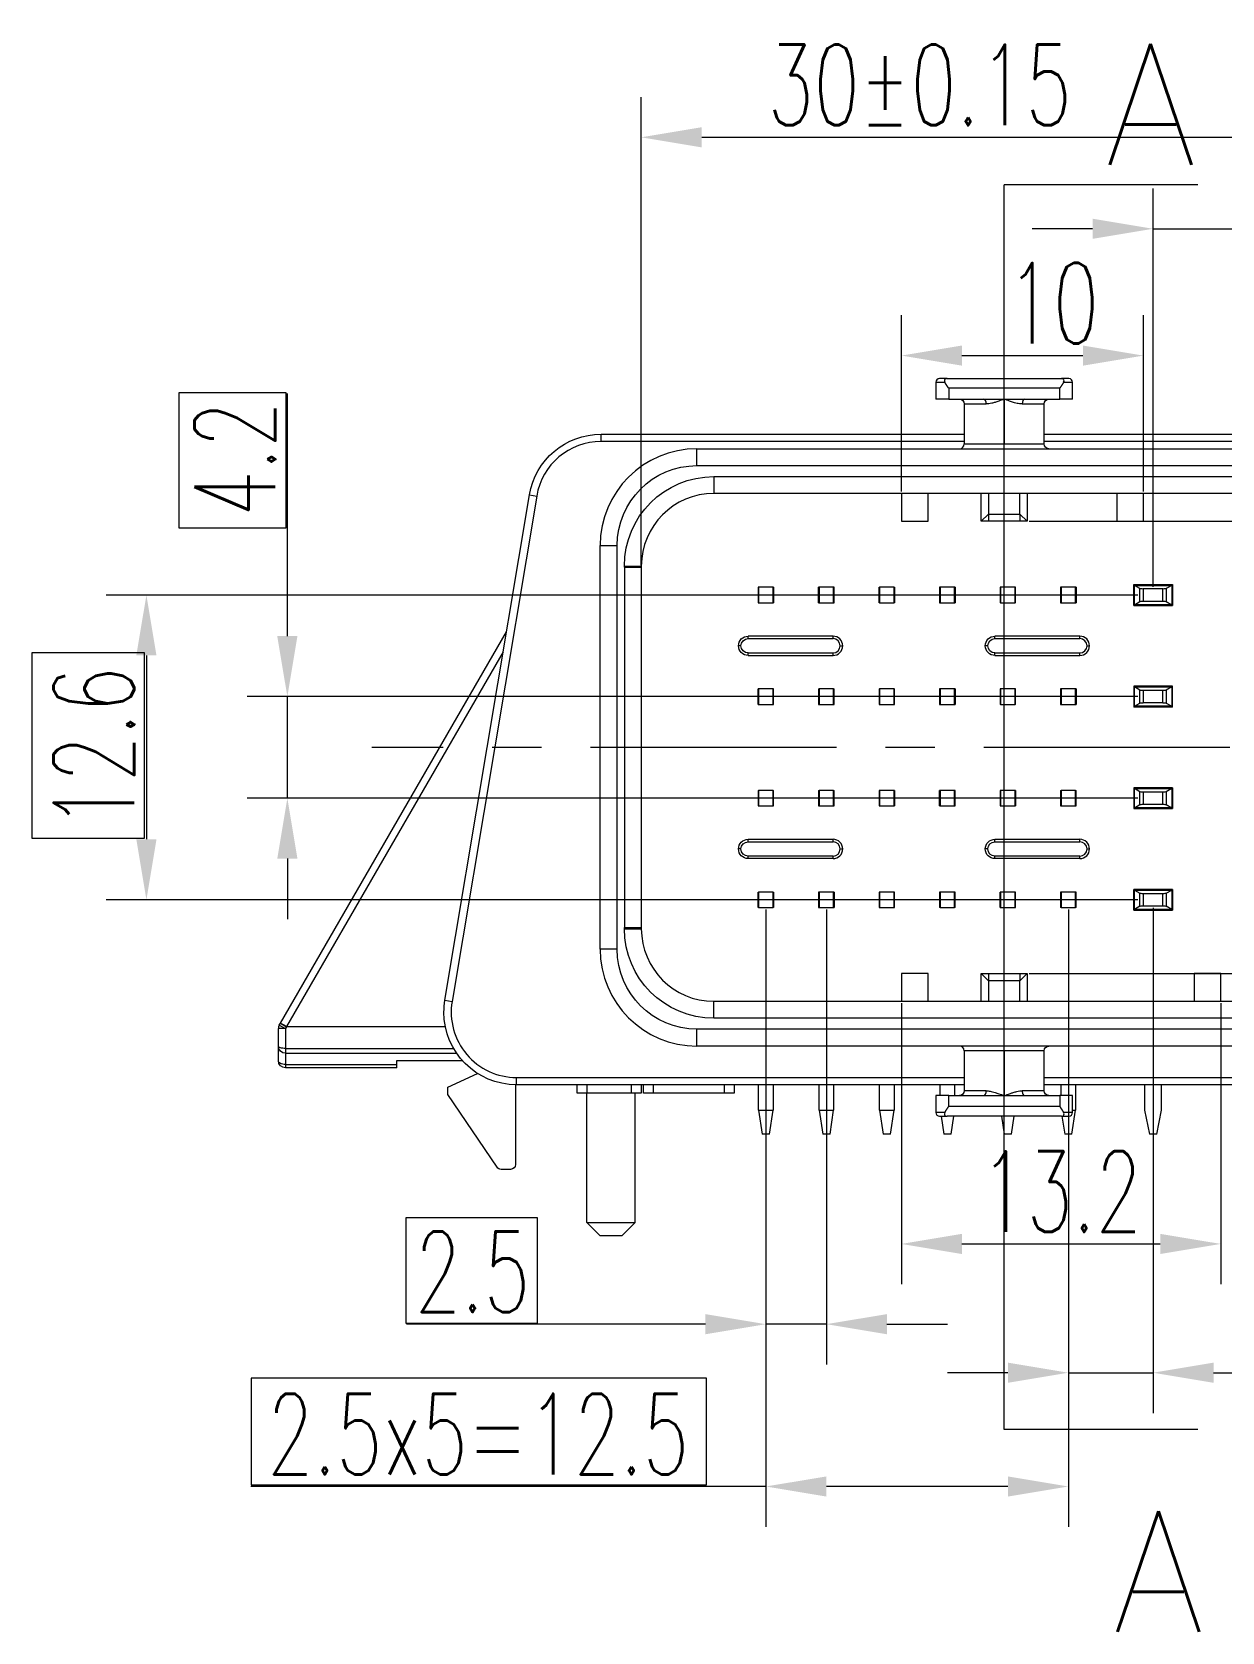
# Model space of a CAD drawing. Header units: millimetres. Extents: x 973 to 1237, y 285 to 472.
# Drawn here: x 1036.69 to 1066.2, y 368.07 to 407.77 of the extents above; entities that cross this region are included whole.
import ezdxf
from ezdxf.lldxf.tags import DXFTag

# ---------------------------------------------------------------- set-up
doc = ezdxf.new("R2010")
doc.units = ezdxf.units.MM
doc.linetypes.add('CENTER', pattern=[50.8, 31.75, -6.35, 6.35, -6.35])
for name, color, linetype, true_color in [('1', 7, 'Continuous', 0xffffff), ('3', 7, 'Continuous', 0xffffff), ('6', 7, 'Continuous', 0xffffff), ('7', 7, 'Continuous', 0xffffff), ('Top', 7, 'Continuous', 0xffffff)]:
    doc.layers.add(name, color=color, linetype=linetype, true_color=true_color)
doc.layers.add('尺寸线层', color=3, linetype='Continuous')
doc.styles.get("Standard").update_dxf_attribs({"font": 'txt', "bigfont": 'gbcbig.shx'})
doc.styles.add('标准', font='txt.shx', dxfattribs={"width": 0.667})
tags = doc.linetypes.add('PHANTOM', pattern=[50.5, 18, -6.5, 6.5, -6.5, 6.5, -6.5]).pattern_tags.tags
tags[14:15] = [DXFTag(74, 4), DXFTag(75, 0), DXFTag(340, '0'), DXFTag(46, 0.0), DXFTag(50, 0.0), DXFTag(44, 0.0), DXFTag(45, 0.0)]
tags[12:13] = [DXFTag(74, 4), DXFTag(75, 0), DXFTag(340, '0'), DXFTag(46, 0.0), DXFTag(50, 0.0), DXFTag(44, 0.0), DXFTag(45, 0.0)]
tags[10:11] = [DXFTag(74, 4), DXFTag(75, 0), DXFTag(340, '0'), DXFTag(46, 0.0), DXFTag(50, 0.0), DXFTag(44, 0.0), DXFTag(45, 0.0)]
tags[8:9] = [DXFTag(74, 4), DXFTag(75, 0), DXFTag(340, '0'), DXFTag(46, 0.0), DXFTag(50, 0.0), DXFTag(44, 0.0), DXFTag(45, 0.0)]
tags[6:7] = [DXFTag(74, 4), DXFTag(75, 0), DXFTag(340, '0'), DXFTag(46, 0.0), DXFTag(50, 0.0), DXFTag(44, 0.0), DXFTag(45, 0.0)]
tags[4:5] = [DXFTag(74, 4), DXFTag(75, 0), DXFTag(340, '0'), DXFTag(46, 0.0), DXFTag(50, 0.0), DXFTag(44, 0.0), DXFTag(45, 0.0)]
doc.dimstyles.new('小粟', dxfattribs={"dimtxt": 2, "dimasz": 1.5, "dimexe": 1, "dimexo": 0.05, "dimgap": 0.3, "dimtad": 1, "dimdsep": 46, "dimtxsty": 'Standard', "dimcen": 2.5, "dimadec": 0, "dimazin": 0, "dimtfac": 1, "dimtmove": 0, "dimatfit": 3, "dimfxl": 1, "dimlwd": 13, "dimlwe": 13, "dimarcsym": 0})

# ---------------------------------------------------------------- blocks, each defined once
blk = doc.blocks.new('ASSORTED_DRAFT1')
at = {"color": 32, "lineweight": 18}
blk.add_solid([(192.984, 659.051), (188.984, 658.524), (188.984, 659.577), (192.984, 659.051)], dxfattribs=at)
blk = doc.blocks.new('ASSORTED_DRAFT2')
at = {"color": 32, "lineweight": 18}
blk.add_solid([(192.984, 607.588), (188.984, 607.061), (188.984, 608.114), (192.984, 607.588)], dxfattribs=at)
blk = doc.blocks.new('*D547')
at = {"layer": 'DEFPOINTS', "color": 0}
for p in [(1064.251, 399.743), (1058.251, 396.322), (1064.251, 396.322)]:
    blk.add_point(p, dxfattribs=at)
at = {"layer": '尺寸线层', "color": 0, "lineweight": 13}
for p, q in [((1058.251, 396.372), (1058.251, 400.743)), ((1064.251, 396.372), (1064.251, 400.743)), ((1059.751, 399.743), (1062.751, 399.743))]:
    blk.add_line(p, q, dxfattribs=at)
at = {"layer": '尺寸线层', "color": 0}
for points in [[(1059.751, 399.993), (1059.751, 399.493), (1058.251, 399.743)], [(1062.751, 399.993), (1062.751, 399.493), (1064.251, 399.743)]]:
    blk.add_solid(points, dxfattribs=at)
at = {"layer": '尺寸线层', "color": 0, "insert": (1062.011, 401.043), "char_height": 2, "attachment_point": 5, "style": '标准'}
blk.add_mtext('10', dxfattribs=at)
blk = doc.blocks.new('*D548')
at = {"layer": 'DEFPOINTS', "color": 0}
for p in [(1058.251, 383.722), (1066.171, 383.722), (1066.171, 377.702)]:
    blk.add_point(p, dxfattribs=at)
at = {"layer": '尺寸线层', "color": 0, "lineweight": 13}
for p, q in [((1058.251, 383.672), (1058.251, 376.702)), ((1066.171, 383.672), (1066.171, 376.702)), ((1059.751, 377.702), (1064.671, 377.702))]:
    blk.add_line(p, q, dxfattribs=at)
at = {"layer": '尺寸线层', "color": 0}
for points in [[(1059.751, 377.952), (1059.751, 377.452), (1058.251, 377.702)], [(1064.671, 377.952), (1064.671, 377.452), (1066.171, 377.702)]]:
    blk.add_solid(points, dxfattribs=at)
at = {"layer": '尺寸线层', "color": 0, "insert": (1062.211, 379.002), "char_height": 2, "attachment_point": 5, "style": '标准'}
blk.add_mtext('13.2', dxfattribs=at)
blk = doc.blocks.new('*D550')
at = {"layer": 'DEFPOINTS', "color": 0}
for p in [(1061.371, 395.632), (1061.371, 384.412), (1080.608, 384.412)]:
    blk.add_point(p, dxfattribs=at)
at = {"layer": '尺寸线层', "color": 0, "lineweight": 13}
for p, q in [((1061.421, 395.632), (1081.608, 395.632)), ((1080.608, 394.132), (1080.608, 385.912)), ((1061.421, 384.412), (1081.608, 384.412))]:
    blk.add_line(p, q, dxfattribs=at)
at = {"layer": '尺寸线层', "color": 0}
for points in [[(1080.358, 394.132), (1080.858, 394.132), (1080.608, 395.632)], [(1080.358, 385.912), (1080.858, 385.912), (1080.608, 384.412)]]:
    blk.add_solid(points, dxfattribs=at)
at = {"layer": '尺寸线层', "color": 0, "insert": (1079.308, 390.022), "char_height": 2, "attachment_point": 5, "rotation": 90, "style": '标准'}
blk.add_mtext('18.5%%P0.1', dxfattribs=at)
blk = doc.blocks.new('*D551')
at = {"layer": 'DEFPOINTS', "color": 0}
for p in [(1064.162, 391.282), (1043.024, 388.762), (1064.162, 388.762)]:
    blk.add_point(p, dxfattribs=at)
at = {"layer": '尺寸线层', "color": 0, "lineweight": 13}
for p, q in [((1043.024, 392.782), (1043.024, 398.805)), ((1064.112, 391.282), (1042.024, 391.282)), ((1043.024, 388.762), (1043.024, 391.282)), ((1064.112, 388.762), (1042.024, 388.762)), ((1043.024, 387.262), (1043.024, 385.762))]:
    blk.add_line(p, q, dxfattribs=at)
at = {"layer": '尺寸线层', "color": 0}
for points in [[(1042.774, 392.782), (1043.274, 392.782), (1043.024, 391.282)], [(1042.774, 387.262), (1043.274, 387.262), (1043.024, 388.762)]]:
    blk.add_solid(points, dxfattribs=at)
at = {"layer": '尺寸线层', "color": 0, "insert": (1041.724, 397.171), "char_height": 2, "attachment_point": 5, "rotation": 90, "style": '标准'}
blk.add_mtext('4.2', dxfattribs=at)
blk = doc.blocks.new('*D552')
at = {"layer": 'DEFPOINTS', "color": 0}
for p in [(1064.162, 393.802), (1039.529, 386.242), (1064.162, 386.242)]:
    blk.add_point(p, dxfattribs=at)
at = {"layer": '尺寸线层', "color": 0, "lineweight": 13}
for p, q in [((1064.112, 393.802), (1038.529, 393.802)), ((1039.529, 392.302), (1039.529, 387.742)), ((1064.112, 386.242), (1038.529, 386.242))]:
    blk.add_line(p, q, dxfattribs=at)
at = {"layer": '尺寸线层', "color": 0}
for points in [[(1039.279, 392.302), (1039.779, 392.302), (1039.529, 393.802)], [(1039.279, 387.742), (1039.779, 387.742), (1039.529, 386.242)]]:
    blk.add_solid(points, dxfattribs=at)
at = {"layer": '尺寸线层', "color": 0, "insert": (1038.229, 390.022), "char_height": 2, "attachment_point": 5, "rotation": 90, "style": '标准'}
blk.add_mtext('12.6', dxfattribs=at)
blk = doc.blocks.new('*D553')
at = {"layer": 'DEFPOINTS', "color": 0, "lineweight": 13}
for p in [(1054.891, 386.05), (1056.391, 386.05), (1056.391, 375.711)]:
    blk.add_point(p, dxfattribs=at)
at = {"layer": '尺寸线层', "color": 0, "lineweight": 13}
for p, q in [((1054.891, 386), (1054.891, 374.711)), ((1056.391, 386), (1056.391, 374.711)), ((1053.391, 375.711), (1045.982, 375.711)), ((1056.391, 375.711), (1054.891, 375.711)), ((1057.891, 375.711), (1059.391, 375.711))]:
    blk.add_line(p, q, dxfattribs=at)
for points in [[(1053.391, 375.961), (1053.391, 375.461), (1054.891, 375.711)], [(1057.891, 375.961), (1057.891, 375.461), (1056.391, 375.711)]]:
    blk.add_solid(points, dxfattribs=at)
at = {"layer": '尺寸线层', "color": 0, "insert": (1047.616, 377.011), "char_height": 2, "attachment_point": 5, "style": '标准'}
blk.add_mtext('2.5', dxfattribs=at)
blk = doc.blocks.new('*D554')
at = {"layer": 'DEFPOINTS', "color": 0}
for p in [(1054.891, 386.05), (1062.391, 386.05), (1062.391, 371.684)]:
    blk.add_point(p, dxfattribs=at)
at = {"layer": '尺寸线层', "color": 0, "lineweight": 13}
for p, q in [((1054.891, 386), (1054.891, 370.684)), ((1062.391, 386), (1062.391, 370.684)), ((1054.891, 371.684), (1042.119, 371.684)), ((1060.891, 371.684), (1056.391, 371.684))]:
    blk.add_line(p, q, dxfattribs=at)
at = {"layer": '尺寸线层', "color": 0}
for points in [[(1056.391, 371.934), (1056.391, 371.434), (1054.891, 371.684)], [(1060.891, 371.934), (1060.891, 371.434), (1062.391, 371.684)]]:
    blk.add_solid(points, dxfattribs=at)
at = {"layer": '尺寸线层', "color": 0, "insert": (1047.755, 372.984), "char_height": 2, "attachment_point": 5, "style": '标准'}
blk.add_mtext('2.5x5=12.5', dxfattribs=at)
blk = doc.blocks.new('*D555')
at = {"layer": 'DEFPOINTS', "color": 0}
for p in [(1069.801, 405.159), (1051.801, 394.492), (1069.801, 394.492)]:
    blk.add_point(p, dxfattribs=at)
at = {"layer": '尺寸线层', "color": 0, "lineweight": 13}
for p, q in [((1051.801, 394.542), (1051.801, 406.159)), ((1069.801, 394.542), (1069.801, 406.159)), ((1053.301, 405.159), (1068.301, 405.159))]:
    blk.add_line(p, q, dxfattribs=at)
at = {"layer": '尺寸线层', "color": 0}
for points in [[(1053.301, 405.409), (1053.301, 404.909), (1051.801, 405.159)], [(1068.301, 405.409), (1068.301, 404.909), (1069.801, 405.159)]]:
    blk.add_solid(points, dxfattribs=at)
at = {"layer": '尺寸线层', "color": 0, "insert": (1058.704, 406.459), "char_height": 2, "attachment_point": 5, "style": '标准'}
blk.add_mtext('30%%P0.15', dxfattribs=at)
blk = doc.blocks.new('*D568')
at = {"layer": 'DEFPOINTS', "color": 0}
for p in [(1062.391, 386.05), (1064.491, 386.092), (1064.491, 374.507)]:
    blk.add_point(p, dxfattribs=at)
at = {"layer": '尺寸线层', "color": 0, "lineweight": 13}
for p, q in [((1062.391, 386), (1062.391, 373.507)), ((1064.491, 386.042), (1064.491, 373.507)), ((1060.891, 374.507), (1059.391, 374.507)), ((1062.391, 374.507), (1064.491, 374.507)), ((1065.991, 374.507), (1070.759, 374.507))]:
    blk.add_line(p, q, dxfattribs=at)
at = {"layer": '尺寸线层', "color": 0}
for points in [[(1060.891, 374.757), (1060.891, 374.257), (1062.391, 374.507)], [(1065.991, 374.757), (1065.991, 374.257), (1064.491, 374.507)]]:
    blk.add_solid(points, dxfattribs=at)
at = {"layer": '尺寸线层', "color": 0, "insert": (1069.125, 375.807), "char_height": 2, "attachment_point": 5, "style": '标准'}
blk.add_mtext('3.5', dxfattribs=at)
blk = doc.blocks.new('*D569')
at = {"layer": 'DEFPOINTS', "color": 0}
for p in [(1066.711, 402.889), (1064.491, 393.952), (1066.711, 393.952)]:
    blk.add_point(p, dxfattribs=at)
at = {"layer": '尺寸线层', "color": 0, "lineweight": 13}
for p, q in [((1064.491, 394.002), (1064.491, 403.889)), ((1066.711, 394.002), (1066.711, 403.889)), ((1062.991, 402.889), (1061.491, 402.889)), ((1064.491, 402.889), (1066.711, 402.889)), ((1068.211, 402.889), (1074.575, 402.889))]:
    blk.add_line(p, q, dxfattribs=at)
at = {"layer": '尺寸线层', "color": 0}
for points in [[(1062.991, 403.139), (1062.991, 402.639), (1064.491, 402.889)], [(1068.211, 403.139), (1068.211, 402.639), (1066.711, 402.889)]]:
    blk.add_solid(points, dxfattribs=at)
at = {"layer": '尺寸线层', "color": 0, "insert": (1072.941, 404.189), "char_height": 2, "attachment_point": 5, "style": '标准'}
blk.add_mtext('3.7', dxfattribs=at)

msp = doc.modelspace()

# ---------------------------------------------------------------- linework, layer by layer
at = {"color": 2, "lineweight": 13}
for points in [[(1042.989, 395.463), (1040.338, 395.463), (1040.338, 398.826), (1042.989, 398.826)], [(1039.473, 387.762), (1036.692, 387.762), (1036.692, 392.374), (1039.473, 392.374)], [(1045.962, 375.738), (1049.228, 375.738), (1049.228, 378.346), (1045.962, 378.346)], [(1042.126, 371.721), (1053.418, 371.721), (1053.418, 374.375), (1042.126, 374.375)]]:
    msp.add_lwpolyline(points, close=True, dxfattribs=at)
at = {"layer": '1', "color": 32, "linetype": 'Continuous', "lineweight": 13}
for p, q in [((1065.601, 403.98), (1060.801, 403.98)), ((1065.601, 373.102), (1060.801, 373.102))]:
    msp.add_line(p, q, dxfattribs=at)
at = {"layer": '1', "color": 32, "linetype": 'PHANTOM', "lineweight": 13}
msp.add_line((1060.801, 373.102), (1060.801, 403.98), dxfattribs=at)
at = {"layer": '3', "color": 7, "linetype": 'Continuous', "lineweight": 18}
for p, q in [((1059.106, 399.082), (1059.106, 398.662)), ((1059.382, 399.172), (1059.196, 399.172)), ((1059.382, 399.172), (1062.22, 399.172)), ((1062.406, 399.172), (1062.22, 399.172)), ((1062.496, 398.662), (1062.496, 399.082)), ((1059.425, 398.662), (1059.106, 398.662)), ((1059.425, 398.932), (1059.425, 398.662)), ((1062.176, 398.932), (1059.425, 398.932)), ((1059.425, 398.662), (1060.299, 398.662)), ((1060.299, 398.662), (1060.801, 398.662)), ((1060.801, 398.662), (1061.303, 398.662)), ((1061.303, 398.662), (1062.176, 398.662)), ((1062.176, 398.662), (1062.176, 398.932)), ((1062.496, 398.662), (1062.176, 398.662)), ((1059.811, 398.542), (1059.811, 397.552)), ((1061.791, 397.552), (1061.791, 398.542)), ((1050.805, 397.792), (1059.811, 397.792)), ((1061.791, 397.792), (1070.797, 397.792)), ((1053.181, 397.432), (1068.421, 397.432)), ((1053.181, 397.012), (1068.421, 397.012)), ((1053.601, 396.742), (1068.001, 396.742)), ((1046.931, 383.749), (1049.029, 396.289)), ((1068.001, 396.322), (1053.601, 396.322)), ((1058.251, 396.322), (1058.251, 395.632)), ((1058.911, 395.632), (1058.911, 396.322)), ((1060.231, 395.632), (1060.231, 396.322)), ((1060.411, 396.322), (1060.411, 395.812)), ((1061.191, 395.812), (1061.191, 396.322)), ((1061.371, 396.322), (1061.371, 395.632)), ((1063.591, 396.322), (1063.591, 395.632)), ((1064.251, 395.632), (1064.251, 396.322)), ((1060.411, 395.812), (1060.231, 395.632)), ((1060.411, 395.812), (1061.191, 395.812)), ((1061.191, 395.812), (1061.371, 395.632)), ((1058.251, 395.632), (1058.911, 395.632)), ((1060.411, 395.632), (1060.231, 395.632)), ((1061.191, 395.632), (1060.411, 395.632)), ((1061.371, 395.632), (1061.191, 395.632)), ((1063.591, 395.632), (1064.251, 395.632)), ((1050.781, 385.012), (1050.781, 395.032)), ((1051.201, 385.012), (1051.201, 395.032)), ((1051.381, 394.492), (1051.381, 394.522)), ((1051.381, 394.492), (1051.381, 385.552)), ((1051.801, 394.522), (1051.801, 394.492)), ((1051.801, 394.492), (1051.801, 385.552)), ((1054.699, 393.994), (1054.699, 393.61)), ((1054.711, 393.994), (1054.699, 393.994)), ((1055.083, 393.994), (1055.071, 393.994)), ((1055.083, 393.994), (1055.083, 393.61)), ((1056.199, 393.61), (1056.199, 393.994)), ((1056.211, 393.994), (1056.199, 393.994)), ((1056.583, 393.994), (1056.571, 393.994)), ((1056.583, 393.61), (1056.583, 393.994)), ((1057.699, 393.61), (1057.699, 393.994)), ((1057.699, 393.994), (1057.711, 393.994)), ((1058.071, 393.994), (1058.083, 393.994)), ((1058.083, 393.994), (1058.083, 393.61)), ((1059.199, 393.994), (1059.199, 393.61)), ((1059.211, 393.994), (1059.199, 393.994)), ((1059.583, 393.994), (1059.571, 393.994)), ((1059.583, 393.994), (1059.583, 393.61)), ((1060.699, 393.994), (1060.699, 393.61)), ((1060.711, 393.994), (1060.699, 393.994)), ((1061.083, 393.994), (1061.071, 393.994)), ((1061.083, 393.61), (1061.083, 393.994)), ((1062.199, 393.994), (1062.199, 393.61)), ((1062.211, 393.994), (1062.199, 393.994)), ((1062.583, 393.994), (1062.571, 393.994)), ((1062.583, 393.994), (1062.583, 393.61)), ((1064.011, 393.544), (1064.011, 394.06)), ((1064.011, 394.06), (1064.971, 394.06)), ((1064.971, 394.06), (1064.971, 393.544)), ((1054.699, 393.61), (1054.711, 393.61)), ((1055.071, 393.61), (1055.083, 393.61)), ((1056.199, 393.61), (1056.211, 393.61)), ((1056.571, 393.61), (1056.583, 393.61)), ((1057.711, 393.61), (1057.699, 393.61)), ((1058.083, 393.61), (1058.071, 393.61)), ((1059.199, 393.61), (1059.211, 393.61)), ((1059.571, 393.61), (1059.583, 393.61)), ((1060.711, 393.61), (1060.699, 393.61)), ((1061.083, 393.61), (1061.071, 393.61)), ((1062.199, 393.61), (1062.211, 393.61)), ((1062.571, 393.61), (1062.583, 393.61)), ((1064.011, 393.544), (1064.971, 393.544)), ((1042.85, 383.177), (1048.46, 392.887)), ((1056.556, 392.782), (1054.451, 392.782)), ((1056.556, 392.719), (1054.451, 392.719)), ((1062.676, 392.782), (1060.571, 392.782)), ((1062.676, 392.719), (1060.571, 392.719)), ((1054.451, 392.364), (1056.556, 392.364)), ((1054.451, 392.302), (1056.556, 392.302)), ((1060.571, 392.364), (1062.676, 392.364)), ((1060.571, 392.302), (1062.676, 392.302)), ((1054.699, 391.09), (1054.699, 391.474)), ((1054.711, 391.474), (1054.699, 391.474)), ((1055.083, 391.474), (1055.071, 391.474)), ((1055.083, 391.09), (1055.083, 391.474)), ((1056.199, 391.474), (1056.199, 391.09)), ((1056.199, 391.474), (1056.211, 391.474)), ((1056.571, 391.474), (1056.583, 391.474)), ((1056.583, 391.09), (1056.583, 391.474)), ((1057.699, 391.474), (1057.699, 391.09)), ((1057.699, 391.474), (1057.711, 391.474)), ((1058.071, 391.474), (1058.083, 391.474)), ((1058.083, 391.09), (1058.083, 391.474)), ((1059.199, 391.474), (1059.199, 391.09)), ((1059.211, 391.474), (1059.199, 391.474)), ((1059.583, 391.474), (1059.571, 391.474)), ((1059.583, 391.474), (1059.583, 391.09)), ((1060.699, 391.474), (1060.699, 391.09)), ((1060.711, 391.474), (1060.699, 391.474)), ((1061.083, 391.474), (1061.071, 391.474)), ((1061.083, 391.09), (1061.083, 391.474)), ((1062.199, 391.474), (1062.199, 391.09)), ((1062.211, 391.474), (1062.199, 391.474)), ((1062.583, 391.474), (1062.571, 391.474)), ((1062.583, 391.474), (1062.583, 391.09)), ((1064.011, 391.54), (1064.011, 391.024)), ((1064.971, 391.54), (1064.011, 391.54)), ((1064.971, 391.024), (1064.971, 391.54)), ((1054.699, 391.09), (1054.711, 391.09)), ((1055.071, 391.09), (1055.083, 391.09)), ((1056.199, 391.09), (1056.211, 391.09)), ((1056.571, 391.09), (1056.583, 391.09)), ((1057.699, 391.09), (1057.711, 391.09)), ((1058.071, 391.09), (1058.083, 391.09)), ((1059.199, 391.09), (1059.211, 391.09)), ((1059.571, 391.09), (1059.583, 391.09)), ((1060.711, 391.09), (1060.699, 391.09)), ((1061.083, 391.09), (1061.071, 391.09)), ((1062.199, 391.09), (1062.211, 391.09)), ((1062.571, 391.09), (1062.583, 391.09)), ((1064.971, 391.024), (1064.011, 391.024)), ((1054.699, 388.954), (1054.699, 388.57)), ((1054.699, 388.954), (1054.711, 388.954)), ((1055.071, 388.954), (1055.083, 388.954)), ((1055.083, 388.57), (1055.083, 388.954)), ((1056.199, 388.954), (1056.199, 388.57)), ((1056.199, 388.954), (1056.211, 388.954)), ((1056.571, 388.954), (1056.583, 388.954)), ((1056.583, 388.57), (1056.583, 388.954)), ((1057.699, 388.954), (1057.699, 388.57)), ((1057.711, 388.954), (1057.699, 388.954)), ((1058.083, 388.954), (1058.071, 388.954)), ((1058.083, 388.954), (1058.083, 388.57)), ((1059.199, 388.57), (1059.199, 388.954)), ((1059.211, 388.954), (1059.199, 388.954)), ((1059.583, 388.954), (1059.571, 388.954)), ((1059.583, 388.57), (1059.583, 388.954)), ((1060.699, 388.954), (1060.699, 388.57)), ((1060.711, 388.954), (1060.699, 388.954)), ((1061.083, 388.954), (1061.071, 388.954)), ((1061.083, 388.954), (1061.083, 388.57)), ((1062.199, 388.954), (1062.199, 388.57)), ((1062.199, 388.954), (1062.211, 388.954)), ((1062.571, 388.954), (1062.583, 388.954)), ((1062.583, 388.57), (1062.583, 388.954)), ((1064.011, 389.02), (1064.011, 388.504)), ((1064.971, 389.02), (1064.011, 389.02)), ((1064.971, 389.02), (1064.971, 388.504)), ((1054.699, 388.57), (1054.711, 388.57)), ((1055.071, 388.57), (1055.083, 388.57)), ((1056.199, 388.57), (1056.211, 388.57)), ((1056.571, 388.57), (1056.583, 388.57)), ((1057.699, 388.57), (1057.711, 388.57)), ((1058.071, 388.57), (1058.083, 388.57)), ((1059.199, 388.57), (1059.211, 388.57)), ((1059.571, 388.57), (1059.583, 388.57)), ((1060.699, 388.57), (1060.711, 388.57)), ((1061.071, 388.57), (1061.083, 388.57)), ((1062.199, 388.57), (1062.211, 388.57)), ((1062.571, 388.57), (1062.583, 388.57)), ((1064.011, 388.504), (1064.971, 388.504)), ((1054.451, 387.742), (1056.556, 387.742)), ((1054.451, 387.679), (1056.556, 387.679)), ((1060.571, 387.742), (1062.676, 387.742)), ((1060.571, 387.679), (1062.676, 387.679)), ((1056.556, 387.324), (1054.451, 387.324)), ((1056.556, 387.262), (1054.451, 387.262)), ((1062.676, 387.324), (1060.571, 387.324)), ((1062.676, 387.262), (1060.571, 387.262)), ((1054.699, 386.05), (1054.699, 386.434)), ((1054.699, 386.434), (1054.711, 386.434)), ((1055.071, 386.434), (1055.083, 386.434)), ((1055.083, 386.434), (1055.083, 386.05)), ((1056.199, 386.434), (1056.199, 386.05)), ((1056.211, 386.434), (1056.199, 386.434)), ((1056.583, 386.434), (1056.571, 386.434)), ((1056.583, 386.434), (1056.583, 386.05)), ((1057.699, 386.434), (1057.699, 386.05)), ((1057.711, 386.434), (1057.699, 386.434)), ((1058.083, 386.434), (1058.071, 386.434)), ((1058.083, 386.05), (1058.083, 386.434)), ((1059.199, 386.434), (1059.199, 386.05)), ((1059.211, 386.434), (1059.199, 386.434)), ((1059.583, 386.434), (1059.571, 386.434)), ((1059.583, 386.05), (1059.583, 386.434)), ((1060.699, 386.05), (1060.699, 386.434)), ((1060.711, 386.434), (1060.699, 386.434)), ((1061.083, 386.434), (1061.071, 386.434)), ((1061.083, 386.05), (1061.083, 386.434)), ((1062.199, 386.434), (1062.199, 386.05)), ((1062.211, 386.434), (1062.199, 386.434)), ((1062.583, 386.434), (1062.571, 386.434)), ((1062.583, 386.05), (1062.583, 386.434)), ((1064.011, 385.984), (1064.011, 386.5)), ((1064.971, 386.5), (1064.011, 386.5)), ((1064.971, 386.5), (1064.971, 385.984)), ((1054.711, 386.05), (1054.699, 386.05)), ((1055.083, 386.05), (1055.071, 386.05)), ((1056.199, 386.05), (1056.211, 386.05)), ((1056.571, 386.05), (1056.583, 386.05)), ((1057.699, 386.05), (1057.711, 386.05)), ((1058.071, 386.05), (1058.083, 386.05)), ((1059.211, 386.05), (1059.199, 386.05)), ((1059.583, 386.05), (1059.571, 386.05)), ((1060.699, 386.05), (1060.711, 386.05)), ((1061.071, 386.05), (1061.083, 386.05)), ((1062.211, 386.05), (1062.199, 386.05)), ((1062.583, 386.05), (1062.571, 386.05)), ((1064.011, 385.984), (1064.971, 385.984)), ((1051.381, 385.522), (1051.381, 385.552)), ((1051.801, 385.552), (1051.801, 385.522)), ((1058.251, 384.412), (1058.251, 383.722)), ((1058.911, 384.412), (1058.251, 384.412)), ((1058.911, 383.722), (1058.911, 384.412)), ((1060.231, 383.722), (1060.231, 384.412)), ((1060.231, 384.412), (1060.411, 384.232)), ((1060.231, 384.412), (1060.411, 384.412)), ((1060.411, 384.412), (1061.191, 384.412)), ((1061.371, 384.412), (1061.191, 384.232)), ((1061.191, 384.412), (1061.371, 384.412)), ((1061.371, 384.412), (1061.371, 383.722)), ((1065.511, 384.412), (1065.511, 383.722)), ((1066.171, 384.412), (1065.511, 384.412)), ((1066.171, 383.722), (1066.171, 384.412)), ((1060.411, 384.232), (1060.411, 383.722)), ((1061.191, 384.232), (1060.411, 384.232)), ((1061.191, 383.722), (1061.191, 384.232)), ((1053.601, 383.722), (1068.001, 383.722)), ((1042.825, 383.134), (1042.85, 383.177)), ((1068.001, 383.302), (1053.601, 383.302)), ((1042.801, 382.612), (1042.801, 383.044)), ((1068.421, 383.032), (1053.181, 383.032)), ((1042.801, 382.252), (1042.801, 382.612)), ((1042.981, 382.432), (1047.224, 382.432)), ((1068.421, 382.612), (1053.181, 382.612)), ((1059.811, 382.492), (1059.811, 381.502)), ((1061.791, 381.502), (1061.791, 382.492)), ((1045.741, 382.072), (1042.981, 382.072)), ((1045.741, 382.152), (1045.741, 382.252)), ((1045.741, 382.252), (1047.365, 382.252)), ((1045.741, 382.072), (1045.741, 382.152)), ((1047.001, 381.592), (1047.74, 381.933)), ((1047.001, 381.412), (1047.001, 381.592)), ((1048.681, 381.652), (1048.681, 379.672)), ((1059.811, 381.652), (1048.707, 381.652)), ((1072.895, 381.652), (1061.79, 381.652)), ((1048.225, 379.605), (1047.001, 381.412)), ((1059.106, 381.382), (1059.106, 380.962)), ((1059.425, 381.382), (1059.106, 381.382)), ((1059.425, 381.112), (1059.425, 381.382)), ((1059.425, 381.382), (1060.299, 381.382)), ((1062.176, 381.112), (1059.425, 381.112)), ((1060.299, 381.382), (1060.801, 381.382)), ((1060.801, 381.382), (1061.303, 381.382)), ((1061.303, 381.382), (1062.176, 381.382)), ((1062.176, 381.382), (1062.176, 381.112)), ((1062.496, 381.382), (1062.176, 381.382)), ((1062.496, 380.962), (1062.496, 381.382)), ((1059.196, 380.872), (1059.382, 380.872)), ((1062.22, 380.872), (1059.382, 380.872)), ((1062.22, 380.872), (1062.406, 380.872)), ((1048.561, 379.552), (1048.324, 379.552))]:
    msp.add_line(p, q, dxfattribs=at)
at = {"layer": '3', "color": 155, "linetype": 'Continuous', "lineweight": 13}
for p, q in [((1059.106, 399.082), (1059.328, 399.082)), ((1062.273, 399.082), (1062.496, 399.082)), ((1060.801, 398.662), (1060.801, 397.552)), ((1059.811, 398.542), (1060.353, 398.542)), ((1061.248, 398.542), (1061.791, 398.542)), ((1050.805, 397.612), (1050.805, 397.792)), ((1059.811, 397.612), (1050.805, 397.612)), ((1053.181, 397.012), (1053.181, 397.432)), ((1059.811, 397.552), (1060.801, 397.552)), ((1060.801, 397.552), (1061.791, 397.552)), ((1070.797, 397.612), (1061.791, 397.612)), ((1053.601, 396.742), (1053.601, 396.322)), ((1049.207, 396.259), (1047.109, 383.719)), ((1049.029, 396.289), (1049.207, 396.259)), ((1060.411, 395.812), (1060.411, 395.632)), ((1061.191, 395.812), (1061.191, 395.632)), ((1050.781, 395.032), (1051.201, 395.032)), ((1051.381, 394.522), (1051.801, 394.522)), ((1051.381, 394.492), (1051.801, 394.492)), ((1054.451, 392.719), (1054.451, 392.782)), ((1056.556, 392.719), (1056.556, 392.782)), ((1060.571, 392.719), (1060.571, 392.782)), ((1062.676, 392.719), (1062.676, 392.782)), ((1048.377, 392.393), (1043.006, 383.096)), ((1054.273, 392.542), (1054.211, 392.542)), ((1054.451, 392.302), (1054.451, 392.364)), ((1056.556, 392.302), (1056.556, 392.364)), ((1056.733, 392.542), (1056.796, 392.542)), ((1060.393, 392.542), (1060.331, 392.542)), ((1060.571, 392.302), (1060.571, 392.364)), ((1062.676, 392.302), (1062.676, 392.364)), ((1062.853, 392.542), (1062.916, 392.542)), ((1054.273, 387.502), (1054.211, 387.502)), ((1054.451, 387.679), (1054.451, 387.742)), ((1056.556, 387.679), (1056.556, 387.742)), ((1056.733, 387.502), (1056.796, 387.502)), ((1060.393, 387.502), (1060.331, 387.502)), ((1060.571, 387.679), (1060.571, 387.742)), ((1062.676, 387.679), (1062.676, 387.742)), ((1062.853, 387.502), (1062.916, 387.502)), ((1054.451, 387.262), (1054.451, 387.324)), ((1056.556, 387.262), (1056.556, 387.324)), ((1060.571, 387.262), (1060.571, 387.324)), ((1062.676, 387.262), (1062.676, 387.324)), ((1051.381, 385.552), (1051.801, 385.552)), ((1051.381, 385.522), (1051.801, 385.522)), ((1051.201, 385.012), (1050.781, 385.012)), ((1060.411, 384.412), (1060.411, 384.232)), ((1061.191, 384.412), (1061.191, 384.232)), ((1046.931, 383.749), (1047.109, 383.719)), ((1053.601, 383.302), (1053.601, 383.722)), ((1042.825, 383.134), (1042.981, 383.044)), ((1042.85, 383.177), (1043.006, 383.087)), ((1043.006, 383.096), (1046.942, 383.096)), ((1043.006, 383.096), (1043.006, 383.087)), ((1042.981, 383.044), (1042.801, 383.044)), ((1043.006, 383.087), (1042.981, 383.044)), ((1042.981, 383.044), (1042.981, 382.552)), ((1046.944, 383.087), (1043.006, 383.087)), ((1053.181, 382.612), (1053.181, 383.032)), ((1042.981, 382.552), (1042.981, 382.432)), ((1042.981, 382.552), (1047.148, 382.552)), ((1042.981, 382.432), (1042.981, 382.152)), ((1060.801, 382.492), (1059.811, 382.492)), ((1060.801, 382.492), (1060.801, 381.382)), ((1061.791, 382.492), (1060.801, 382.492)), ((1042.981, 382.152), (1045.741, 382.152)), ((1042.981, 382.152), (1042.981, 382.072)), ((1048.707, 381.832), (1059.811, 381.832)), ((1048.707, 381.652), (1048.707, 381.832)), ((1060.353, 381.502), (1059.811, 381.502)), ((1061.791, 381.502), (1061.248, 381.502)), ((1061.79, 381.832), (1072.895, 381.832)), ((1059.328, 380.962), (1059.106, 380.962)), ((1062.496, 380.962), (1062.273, 380.962))]:
    msp.add_line(p, q, dxfattribs=at)
at = {"layer": '3', "color": 1, "linetype": 'CENTER', "lineweight": 13, "ltscale": 0.192}
msp.add_line((1076.145, 390.022), (1045.116, 390.022), dxfattribs=at)
at = {"layer": '3', "color": 7, "linetype": 'Continuous', "lineweight": 18}
for centre, radius, start, end in [((1059.196, 399.082), 0.09, 90, 180), ((1062.406, 399.082), 0.09, 0, 90), ((1053.181, 395.032), 2.4, 90, 180), ((1059.691, 397.552), 0.12, 270, 0), ((1053.601, 394.522), 1.8, 90, 180), ((1056.556, 392.542), 0.24, 0, 90), ((1056.556, 392.542), 0.178, 0, 90), ((1062.676, 392.542), 0.24, 0, 90), ((1062.676, 392.542), 0.178, 0, 90), ((1056.556, 392.542), 0.178, 270, 0), ((1056.556, 392.542), 0.24, 270, 0), ((1062.676, 392.542), 0.178, 270, 0), ((1062.676, 392.542), 0.24, 270, 0), ((1056.556, 387.502), 0.24, 0, 90), ((1056.556, 387.502), 0.178, 0, 90), ((1056.556, 387.502), 0.178, 270, 0), ((1056.556, 387.502), 0.24, 270, 0), ((1062.676, 387.502), 0.24, 0, 90), ((1062.676, 387.502), 0.178, 0, 90), ((1062.676, 387.502), 0.178, 270, 0), ((1062.676, 387.502), 0.24, 270, 0), ((1053.601, 385.522), 1.8, 180, 270), ((1053.181, 385.012), 2.4, 180, 270), ((1042.981, 383.044), 0.18, 149.9816, 180), ((1059.691, 382.492), 0.12, 360, 90), ((1059.196, 380.962), 0.09, 180, 270), ((1062.406, 380.962), 0.09, 270, 0)]:
    msp.add_arc(centre, radius, start, end, dxfattribs=at)
at = {"layer": '3', "color": 7, "linetype": 'Continuous', "lineweight": 18, "extrusion": (0, 0, -1)}
for centre, radius, start, end in [((-1059.691, 398.542), 0.12, 90, 180), ((-1061.911, 398.542), 0.12, 0, 90), ((-1050.805, 395.992), 1.8, 9.4969, 90), ((-1061.911, 397.552), 0.12, 270, 0), ((-1053.181, 395.032), 1.98, 0, 90), ((-1053.601, 394.522), 2.22, 0, 90), ((-1054.451, 392.542), 0.24, 0, 90), ((-1054.451, 392.542), 0.178, 0, 90), ((-1060.571, 392.542), 0.24, 0, 90), ((-1060.571, 392.542), 0.178, 0, 90), ((-1054.451, 392.542), 0.24, 270, 0), ((-1054.451, 392.542), 0.178, 270, 0), ((-1060.571, 392.542), 0.24, 270, 0), ((-1060.571, 392.542), 0.178, 270, 0), ((-1054.451, 387.502), 0.24, 0, 90), ((-1054.451, 387.502), 0.24, 270, 0), ((-1054.451, 387.502), 0.178, 0, 90), ((-1054.451, 387.502), 0.178, 270, 0), ((-1060.571, 387.502), 0.24, 0, 90), ((-1060.571, 387.502), 0.24, 270, 0), ((-1060.571, 387.502), 0.178, 0, 90), ((-1060.571, 387.502), 0.178, 270, 0), ((-1053.601, 385.522), 2.22, 270, 0), ((-1053.181, 385.012), 1.98, 270, 0), ((-1048.707, 383.452), 1.8, 0, 9.4969), ((-1048.707, 383.452), 1.8, 270, 0), ((-1042.981, 382.612), 0.18, 270, 0), ((-1061.911, 382.492), 0.12, 0, 90), ((-1042.981, 382.252), 0.18, 270, 0), ((-1059.691, 381.502), 0.12, 180, 270), ((-1061.911, 381.502), 0.12, 270, 0), ((-1048.324, 379.672), 0.12, 270, 325.8855), ((-1048.561, 379.672), 0.12, 180, 270)]:
    msp.add_arc(centre, radius, start, end, dxfattribs=at)
at = {"layer": '3', "color": 155, "linetype": 'Continuous', "lineweight": 13}
for centre, start, end in [((1050.805, 395.992), 90, 170.5031), ((1048.707, 383.452), 170.5031, 270)]:
    msp.add_arc(centre, 1.62, start, end, dxfattribs=at)
at = {"layer": '3', "color": 7, "linetype": 'Continuous', "lineweight": 18}
for centre, major_axis, start_param, end_param in [((1060.299, 398.542), (0, -0.12), 1.570796, 3.141593), ((1061.303, 398.542), (0, 0.12), 0, 1.570796), ((1060.299, 381.502), (0, -0.12), 0, 1.570796), ((1061.303, 381.502), (0, 0.12), 1.570796, 3.141593)]:
    msp.add_ellipse(centre, major_axis=major_axis, ratio=0.452249, start_param=start_param, end_param=end_param, dxfattribs=at)
at = {"layer": '3', "color": 155, "linetype": 'Continuous', "lineweight": 13}
msp.add_ellipse((1043.006, 383.087), major_axis=(-0.156, 0.09), ratio=0.042538, start_param=4.736962, end_param=6.283185, dxfattribs=at)
at = {"layer": '3', "color": 155, "linetype": 'Continuous', "lineweight": 13, "extrusion": (0, 0, -1)}
for centre, ratio in [((1042.981, 382.612), 0.333333), ((1042.981, 382.252), 0.555213)]:
    msp.add_ellipse(centre, major_axis=(0.18, 0), ratio=ratio, start_param=1.570796, end_param=3.141593, dxfattribs=at)
at = {"layer": '3', "color": 7, "linetype": 'Continuous', "lineweight": 18}
for points, knots in [([(1059.382, 399.172), (1059.368, 399.172), (1059.354, 399.169), (1059.332, 399.157), (1059.324, 399.148), (1059.313, 399.12), (1059.318, 399.1), (1059.328, 399.082)], [0, 0, 0, 0, 0.25, 0.25, 0.5, 0.5, 1, 1, 1, 1]), ([(1062.273, 399.082), (1062.283, 399.1), (1062.288, 399.12), (1062.277, 399.148), (1062.27, 399.157), (1062.248, 399.169), (1062.234, 399.172), (1062.22, 399.172)], [0, 0, 0, 0, 0.5, 0.5, 0.75, 0.75, 1, 1, 1, 1]), ([(1060.801, 398.662), (1060.777, 398.653), (1060.732, 398.637), (1060.671, 398.615), (1060.619, 398.597), (1060.56, 398.578), (1060.493, 398.56), (1060.419, 398.545), (1060.374, 398.543), (1060.353, 398.542)], [0, 0, 0, 0, 0.158836, 0.29511, 0.408837, 0.500053, 0.690184, 0.856357, 1, 1, 1, 1]), ([(1061.248, 398.542), (1061.233, 398.542), (1061.201, 398.544), (1061.148, 398.552), (1061.09, 398.565), (1061.018, 398.585), (1060.921, 398.618), (1060.845, 398.646), (1060.801, 398.662)], [0, 0, 0, 0, 0.105659, 0.223797, 0.355115, 0.500124, 0.704806, 1, 1, 1, 1]), ([(1060.353, 381.502), (1060.368, 381.501), (1060.401, 381.5), (1060.453, 381.492), (1060.512, 381.479), (1060.584, 381.458), (1060.681, 381.426), (1060.756, 381.398), (1060.801, 381.382)], [0, 0, 0, 0, 0.105659, 0.223797, 0.355115, 0.500124, 0.704789, 1, 1, 1, 1]), ([(1060.801, 381.382), (1060.825, 381.391), (1060.869, 381.407), (1060.931, 381.429), (1060.982, 381.446), (1061.041, 381.465), (1061.108, 381.483), (1061.183, 381.499), (1061.228, 381.501), (1061.248, 381.502)], [0, 0, 0, 0, 0.158852, 0.295131, 0.408853, 0.500053, 0.690184, 0.856357, 1, 1, 1, 1]), ([(1059.328, 380.962), (1059.318, 380.944), (1059.313, 380.923), (1059.324, 380.895), (1059.332, 380.886), (1059.354, 380.875), (1059.368, 380.872), (1059.382, 380.872)], [0, 0, 0, 0, 0.5, 0.5, 0.75, 0.75, 1, 1, 1, 1]), ([(1062.22, 380.872), (1062.234, 380.872), (1062.247, 380.874), (1062.27, 380.886), (1062.277, 380.895), (1062.289, 380.924), (1062.283, 380.944), (1062.273, 380.962)], [0, 0, 0, 0, 0.25, 0.25, 0.5, 0.5, 1, 1, 1, 1])]:
    msp.add_open_spline(points, degree=3, knots=knots, dxfattribs=at)
for points in [[(1059.425, 398.932), (1059.39, 398.98), (1059.358, 399.03), (1059.328, 399.082)], [(1062.273, 399.082), (1062.243, 399.03), (1062.211, 398.98), (1062.176, 398.932)], [(1059.328, 380.962), (1059.358, 381.013), (1059.39, 381.064), (1059.425, 381.112)], [(1062.176, 381.112), (1062.211, 381.064), (1062.243, 381.013), (1062.273, 380.962)]]:
    msp.add_rational_spline(points, [1, 0.999077295758, 0.999077295758, 1], degree=3, dxfattribs=at)
at = {"layer": '6', "color": 7, "linetype": 'Continuous', "lineweight": 18}
for p, q in [((1054.711, 386.182), (1054.699, 386.182)), ((1055.083, 386.182), (1055.071, 386.182)), ((1056.211, 386.182), (1056.199, 386.182)), ((1056.583, 386.182), (1056.571, 386.182)), ((1057.711, 386.182), (1057.699, 386.182)), ((1058.083, 386.182), (1058.071, 386.182)), ((1059.211, 386.182), (1059.199, 386.182)), ((1059.583, 386.182), (1059.571, 386.182)), ((1060.711, 386.182), (1060.699, 386.182)), ((1061.083, 386.182), (1061.07, 386.182)), ((1062.211, 386.182), (1062.199, 386.182)), ((1062.583, 386.182), (1062.571, 386.182)), ((1050.207, 381.442), (1050.207, 381.652)), ((1051.797, 381.652), (1051.797, 381.442)), ((1051.857, 381.442), (1051.857, 381.652)), ((1054.107, 381.652), (1054.107, 381.442)), ((1050.447, 381.442), (1050.207, 381.442)), ((1050.447, 378.232), (1050.447, 381.442)), ((1051.557, 381.442), (1050.447, 381.442)), ((1051.797, 381.442), (1051.557, 381.442)), ((1051.647, 378.232), (1051.647, 381.442)), ((1052.097, 381.442), (1051.857, 381.442)), ((1053.867, 381.442), (1052.097, 381.442)), ((1054.107, 381.442), (1053.867, 381.442)), ((1050.777, 377.902), (1050.447, 378.232)), ((1050.447, 378.232), (1051.647, 378.232)), ((1051.317, 377.902), (1051.647, 378.232)), ((1051.317, 377.902), (1050.777, 377.902))]:
    msp.add_line(p, q, dxfattribs=at)
at = {"layer": '6', "color": 155, "linetype": 'Continuous', "lineweight": 13}
for p, q in [((1050.447, 381.652), (1050.447, 381.442)), ((1051.557, 381.442), (1051.557, 381.652)), ((1052.097, 381.652), (1052.097, 381.442)), ((1053.867, 381.442), (1053.867, 381.652))]:
    msp.add_line(p, q, dxfattribs=at)
at = {"layer": '7', "color": 7, "linetype": 'Continuous', "lineweight": 18}
for p, q in [((1054.711, 393.994), (1054.711, 393.61)), ((1055.071, 393.994), (1054.711, 393.994)), ((1055.071, 393.61), (1055.071, 393.994)), ((1056.211, 393.994), (1056.211, 393.61)), ((1056.571, 393.994), (1056.211, 393.994)), ((1056.571, 393.61), (1056.571, 393.994)), ((1057.711, 393.994), (1057.711, 393.61)), ((1058.071, 393.994), (1057.711, 393.994)), ((1058.071, 393.61), (1058.071, 393.994)), ((1059.211, 393.994), (1059.211, 393.61)), ((1059.571, 393.994), (1059.211, 393.994)), ((1059.571, 393.61), (1059.571, 393.994)), ((1061.071, 393.994), (1060.711, 393.994)), ((1060.711, 393.994), (1060.711, 393.61)), ((1061.071, 393.61), (1061.071, 393.994)), ((1062.571, 393.994), (1062.211, 393.994)), ((1062.211, 393.994), (1062.211, 393.61)), ((1062.571, 393.61), (1062.571, 393.994)), ((1064.029, 394.042), (1064.011, 394.042)), ((1064.029, 393.562), (1064.029, 394.042)), ((1064.162, 393.962), (1064.029, 394.042)), ((1064.029, 394.042), (1064.953, 394.042)), ((1064.732, 393.952), (1064.249, 393.952)), ((1064.953, 394.042), (1064.82, 393.962)), ((1064.953, 394.042), (1064.953, 393.562)), ((1064.971, 394.042), (1064.953, 394.042)), ((1054.711, 393.61), (1055.071, 393.61)), ((1056.211, 393.61), (1056.571, 393.61)), ((1057.711, 393.61), (1058.071, 393.61)), ((1059.211, 393.61), (1059.571, 393.61)), ((1060.711, 393.61), (1061.071, 393.61)), ((1062.211, 393.61), (1062.571, 393.61)), ((1064.029, 393.562), (1064.011, 393.562)), ((1064.029, 393.562), (1064.162, 393.642)), ((1064.953, 393.562), (1064.029, 393.562)), ((1064.249, 393.652), (1064.732, 393.652)), ((1064.281, 393.544), (1064.281, 393.562)), ((1064.701, 393.562), (1064.701, 393.544)), ((1064.82, 393.642), (1064.953, 393.562)), ((1064.971, 393.562), (1064.953, 393.562)), ((1054.711, 391.474), (1054.711, 391.09)), ((1055.071, 391.474), (1054.711, 391.474)), ((1055.071, 391.09), (1055.071, 391.474)), ((1056.571, 391.474), (1056.211, 391.474)), ((1056.211, 391.474), (1056.211, 391.09)), ((1056.571, 391.09), (1056.571, 391.474)), ((1057.711, 391.474), (1057.711, 391.09)), ((1058.071, 391.474), (1057.711, 391.474)), ((1058.071, 391.09), (1058.071, 391.474)), ((1059.211, 391.474), (1059.211, 391.09)), ((1059.571, 391.474), (1059.211, 391.474)), ((1059.571, 391.09), (1059.571, 391.474)), ((1061.071, 391.474), (1060.711, 391.474)), ((1060.711, 391.474), (1060.711, 391.09)), ((1061.071, 391.09), (1061.071, 391.474)), ((1062.211, 391.474), (1062.211, 391.09)), ((1062.571, 391.474), (1062.211, 391.474)), ((1062.571, 391.09), (1062.571, 391.474)), ((1064.029, 391.522), (1064.011, 391.522)), ((1064.029, 391.042), (1064.029, 391.522)), ((1064.162, 391.442), (1064.029, 391.522)), ((1064.029, 391.522), (1064.953, 391.522)), ((1064.732, 391.432), (1064.249, 391.432)), ((1064.281, 391.54), (1064.281, 391.522)), ((1064.701, 391.522), (1064.701, 391.54)), ((1064.953, 391.522), (1064.82, 391.442)), ((1064.953, 391.522), (1064.953, 391.042)), ((1064.971, 391.522), (1064.953, 391.522)), ((1054.711, 391.09), (1055.071, 391.09)), ((1056.211, 391.09), (1056.571, 391.09)), ((1057.711, 391.09), (1058.071, 391.09)), ((1059.211, 391.09), (1059.571, 391.09)), ((1060.711, 391.09), (1061.071, 391.09)), ((1062.211, 391.09), (1062.571, 391.09)), ((1064.029, 391.042), (1064.011, 391.042)), ((1064.029, 391.042), (1064.162, 391.122)), ((1064.953, 391.042), (1064.029, 391.042)), ((1064.249, 391.132), (1064.732, 391.132)), ((1064.281, 391.024), (1064.281, 391.042)), ((1064.701, 391.042), (1064.701, 391.024)), ((1064.82, 391.122), (1064.953, 391.042)), ((1064.971, 391.042), (1064.953, 391.042)), ((1054.711, 388.954), (1054.711, 388.57)), ((1055.071, 388.954), (1054.711, 388.954)), ((1055.071, 388.57), (1055.071, 388.954)), ((1056.211, 388.954), (1056.211, 388.57)), ((1056.571, 388.954), (1056.211, 388.954)), ((1056.571, 388.57), (1056.571, 388.954)), ((1058.071, 388.954), (1057.711, 388.954)), ((1057.711, 388.954), (1057.711, 388.57)), ((1058.071, 388.57), (1058.071, 388.954)), ((1059.571, 388.954), (1059.211, 388.954)), ((1059.211, 388.954), (1059.211, 388.57)), ((1059.571, 388.57), (1059.571, 388.954)), ((1061.071, 388.954), (1060.711, 388.954)), ((1060.711, 388.954), (1060.711, 388.57)), ((1061.071, 388.57), (1061.071, 388.954)), ((1062.571, 388.954), (1062.211, 388.954)), ((1062.211, 388.954), (1062.211, 388.57)), ((1062.571, 388.57), (1062.571, 388.954)), ((1064.029, 389.002), (1064.011, 389.002)), ((1064.029, 389.002), (1064.953, 389.002)), ((1064.029, 388.522), (1064.029, 389.002)), ((1064.162, 388.922), (1064.029, 389.002)), ((1064.732, 388.912), (1064.249, 388.912)), ((1064.281, 389.02), (1064.281, 389.002)), ((1064.701, 389.002), (1064.701, 389.02)), ((1064.953, 389.002), (1064.82, 388.922)), ((1064.971, 389.002), (1064.953, 389.002)), ((1064.953, 389.002), (1064.953, 388.522)), ((1054.711, 388.57), (1055.071, 388.57)), ((1056.211, 388.57), (1056.571, 388.57)), ((1057.711, 388.57), (1058.071, 388.57)), ((1059.211, 388.57), (1059.571, 388.57)), ((1060.711, 388.57), (1061.071, 388.57)), ((1062.211, 388.57), (1062.571, 388.57)), ((1064.029, 388.522), (1064.011, 388.522)), ((1064.029, 388.522), (1064.162, 388.602)), ((1064.953, 388.522), (1064.029, 388.522)), ((1064.249, 388.612), (1064.732, 388.612)), ((1064.281, 388.504), (1064.281, 388.522)), ((1064.701, 388.522), (1064.701, 388.504)), ((1064.82, 388.602), (1064.953, 388.522)), ((1064.971, 388.522), (1064.953, 388.522)), ((1055.071, 386.434), (1054.711, 386.434)), ((1054.711, 386.434), (1054.711, 386.05)), ((1055.071, 386.05), (1055.071, 386.434)), ((1056.571, 386.434), (1056.211, 386.434)), ((1056.211, 386.434), (1056.211, 386.05)), ((1056.571, 386.05), (1056.571, 386.434)), ((1058.071, 386.434), (1057.711, 386.434)), ((1057.711, 386.434), (1057.711, 386.05)), ((1058.071, 386.05), (1058.071, 386.434)), ((1059.211, 386.434), (1059.211, 386.05)), ((1059.571, 386.434), (1059.211, 386.434)), ((1059.571, 386.05), (1059.571, 386.434)), ((1060.711, 386.434), (1060.711, 386.05)), ((1061.071, 386.434), (1060.711, 386.434)), ((1061.071, 386.05), (1061.071, 386.434)), ((1062.211, 386.434), (1062.211, 386.05)), ((1062.571, 386.434), (1062.211, 386.434)), ((1062.571, 386.05), (1062.571, 386.434)), ((1064.029, 386.482), (1064.011, 386.482)), ((1064.029, 386.482), (1064.953, 386.482)), ((1064.029, 386.002), (1064.029, 386.482)), ((1064.029, 386.482), (1064.162, 386.402)), ((1064.732, 386.392), (1064.249, 386.392)), ((1064.281, 386.5), (1064.281, 386.482)), ((1064.701, 386.482), (1064.701, 386.5)), ((1064.82, 386.402), (1064.953, 386.482)), ((1064.953, 386.482), (1064.953, 386.002)), ((1064.971, 386.482), (1064.953, 386.482)), ((1054.711, 386.05), (1055.071, 386.05)), ((1056.211, 386.05), (1056.571, 386.05)), ((1057.711, 386.05), (1058.071, 386.05)), ((1059.211, 386.05), (1059.571, 386.05)), ((1060.711, 386.05), (1061.071, 386.05)), ((1062.211, 386.05), (1062.571, 386.05)), ((1064.029, 386.002), (1064.011, 386.002)), ((1064.162, 386.082), (1064.029, 386.002)), ((1064.953, 386.002), (1064.029, 386.002)), ((1064.249, 386.092), (1064.732, 386.092)), ((1064.281, 385.984), (1064.281, 386.002)), ((1064.701, 386.002), (1064.701, 385.984)), ((1064.953, 386.002), (1064.82, 386.082)), ((1064.971, 386.002), (1064.953, 386.002)), ((1054.711, 381.022), (1054.711, 381.652)), ((1055.071, 381.652), (1055.071, 381.022)), ((1056.211, 381.022), (1056.211, 381.652)), ((1056.571, 381.652), (1056.571, 381.022)), ((1057.711, 381.022), (1057.711, 381.652)), ((1058.071, 381.652), (1058.071, 381.022)), ((1059.211, 381.382), (1059.211, 381.652)), ((1059.571, 381.652), (1059.571, 381.382)), ((1062.211, 381.382), (1062.211, 381.652)), ((1062.571, 381.652), (1062.571, 381.022)), ((1064.281, 381.652), (1064.281, 381.022)), ((1064.701, 381.022), (1064.701, 381.652)), ((1054.711, 381.022), (1055.071, 381.022)), ((1054.711, 381.022), (1054.801, 380.422)), ((1054.981, 380.422), (1055.071, 381.022)), ((1056.211, 381.022), (1056.301, 380.422)), ((1056.211, 381.022), (1056.571, 381.022)), ((1056.481, 380.422), (1056.571, 381.022)), ((1057.711, 381.022), (1057.801, 380.422)), ((1057.711, 381.022), (1058.071, 381.022)), ((1057.981, 380.422), (1058.071, 381.022)), ((1059.233, 380.872), (1059.301, 380.422)), ((1059.481, 380.422), (1059.548, 380.872)), ((1060.733, 380.872), (1060.801, 380.422)), ((1060.981, 380.422), (1061.048, 380.872)), ((1062.233, 380.872), (1062.301, 380.422)), ((1062.481, 380.422), (1062.571, 381.022)), ((1062.496, 381.022), (1062.571, 381.022)), ((1064.281, 381.022), (1064.401, 380.422)), ((1064.581, 380.422), (1064.701, 381.022)), ((1054.981, 380.422), (1054.801, 380.422)), ((1056.481, 380.422), (1056.301, 380.422)), ((1057.981, 380.422), (1057.801, 380.422)), ((1059.481, 380.422), (1059.301, 380.422)), ((1060.981, 380.422), (1060.801, 380.422)), ((1062.481, 380.422), (1062.301, 380.422)), ((1064.581, 380.422), (1064.401, 380.422))]:
    msp.add_line(p, q, dxfattribs=at)
at = {"layer": '7', "color": 155, "linetype": 'Continuous', "lineweight": 13}
for p, q in [((1064.162, 393.642), (1064.162, 393.962)), ((1064.249, 393.952), (1064.249, 393.652)), ((1064.732, 393.652), (1064.732, 393.952)), ((1064.82, 393.962), (1064.82, 393.642)), ((1064.162, 391.122), (1064.162, 391.442)), ((1064.249, 391.432), (1064.249, 391.132)), ((1064.732, 391.132), (1064.732, 391.432)), ((1064.82, 391.442), (1064.82, 391.122)), ((1064.162, 388.602), (1064.162, 388.922)), ((1064.249, 388.912), (1064.249, 388.612)), ((1064.732, 388.612), (1064.732, 388.912)), ((1064.82, 388.922), (1064.82, 388.602)), ((1064.162, 386.082), (1064.162, 386.402)), ((1064.249, 386.392), (1064.249, 386.092)), ((1064.732, 386.092), (1064.732, 386.392)), ((1064.82, 386.402), (1064.82, 386.082))]:
    msp.add_line(p, q, dxfattribs=at)
at = {"layer": '7', "color": 7, "linetype": 'Continuous', "lineweight": 18, "extrusion": (0, 0, -1)}
for centre, start_param, end_param in [((1064.249, 393.965), 1.570796, 2.896614), ((1064.732, 393.965), 0.244979, 1.570796), ((1064.249, 393.638), 3.386571, 4.712389), ((1064.732, 393.638), 4.712389, 6.038207), ((1064.249, 391.445), 1.570796, 2.896614), ((1064.732, 391.445), 0.244979, 1.570796), ((1064.249, 391.118), 3.386571, 4.712389), ((1064.732, 391.118), 4.712389, 6.038207), ((1064.249, 388.925), 1.570796, 2.896614), ((1064.732, 388.925), 0.244979, 1.570796), ((1064.249, 388.598), 3.386571, 4.712389), ((1064.732, 388.598), 4.712389, 6.038207), ((1064.249, 386.405), 1.570796, 2.896614), ((1064.732, 386.405), 0.244979, 1.570796), ((1064.249, 386.078), 3.386571, 4.712389), ((1064.732, 386.078), 4.712389, 6.038207)]:
    msp.add_ellipse(centre, major_axis=(0.09, 0), ratio=0.15, start_param=start_param, end_param=end_param, dxfattribs=at)

# ---------------------------------------------------------------- block references
at = {"layer": 'Top', "color": 32, "linetype": 'Continuous', "lineweight": 13, "xscale": 0.6000000000001364, "yscale": 0.5999999999999659, "zscale": 0.6}
for name in ['ASSORTED_DRAFT1', 'ASSORTED_DRAFT2']:
    msp.add_blockref(name, (949.81, 8.549), dxfattribs=at)

# ---------------------------------------------------------------- texts
at = {"layer": 'Top', "color": 6, "linetype": 'Continuous', "lineweight": -3, "char_height": 3, "attachment_point": 7, "line_spacing_factor": 0.903614, "style": '标准'}
for insert in [(1063.292, 404.478), (1063.484, 368.074)]:
    msp.add_mtext('\\W0.9844;A', dxfattribs=dict(at, insert=insert))

# ---------------------------------------------------------------- dimensions: what is measured, and where the dimension line sits
at = {"layer": '尺寸线层'}
for base, p1, p2, text, picture, middle in [((1069.801, 405.159), (1051.801, 394.492), (1069.801, 394.492), '30%%P0.15', '*D555', (1058.704, 405.159)), ((1066.711, 402.889), (1064.491, 393.952), (1066.711, 393.952), '3.7', '*D569', (1072.941, 402.889)), ((1064.251, 399.743), (1058.251, 396.322), (1064.251, 396.322), '10', '*D547', (1062.011, 399.743)), ((1062.391, 371.684), (1054.891, 386.05), (1062.391, 386.05), '2.5x5=12.5', '*D554', (1047.755, 371.684)), ((1056.391, 375.711), (1054.891, 386.05), (1056.391, 386.05), '2.5', '*D553', (1047.616, 375.711)), ((1064.491, 374.507), (1062.391, 386.05), (1064.491, 386.092), '3.5', '*D568', (1069.125, 374.507)), ((1066.171, 377.702), (1058.251, 383.722), (1066.171, 383.722), '13.2', '*D548', (1062.211, 377.702))]:
    dim = msp.add_linear_dim(base=base, p1=p1, p2=p2, text=text, dimstyle='小粟', override={"dimtxsty": '标准'}, dxfattribs=at)
    dim.commit()
    dim.dimension.update_dxf_attribs({"geometry": picture, "text_midpoint": middle, "dimtype": 160})
for base, p1, p2, text, picture, middle in [((1043.024, 388.762), (1064.162, 391.282), (1064.162, 388.762), '4.2', '*D551', (1043.024, 397.171)), ((1080.608, 384.412), (1061.371, 395.632), (1061.371, 384.412), '18.5%%P0.1', '*D550', (1080.608, 390.022)), ((1039.529, 386.242), (1064.162, 393.802), (1064.162, 386.242), '12.6', '*D552', (1039.529, 390.022))]:
    dim = msp.add_linear_dim(base=base, p1=p1, p2=p2, angle=90, text=text, dimstyle='小粟', override={"dimtxsty": '标准'}, dxfattribs=at)
    dim.commit()
    dim.dimension.update_dxf_attribs({"geometry": picture, "text_midpoint": middle, "dimtype": 160})

doc.saveas('drawing.dxf')
